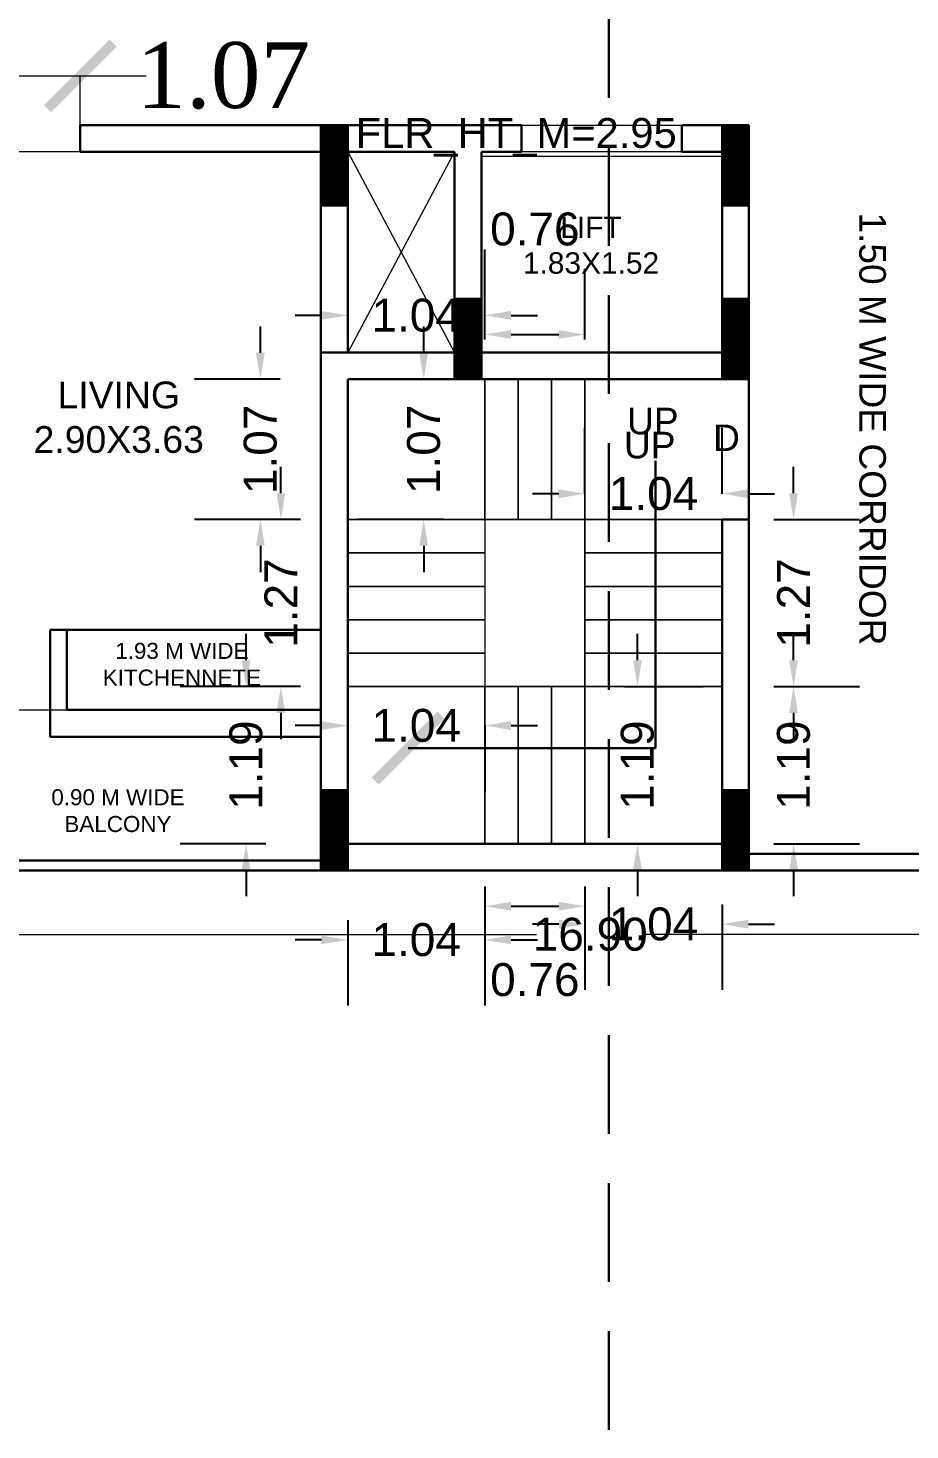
# Model space of a CAD drawing. Header units: metres. Extents: x 0 to 63445, y 32347 to 32804.
# Drawn here: x 63254.56 to 63261.26, y 32674.24 to 32684.9 of the extents above; entities that cross this region are included whole.
import ezdxf

# ---------------------------------------------------------------- set-up
doc = ezdxf.new("R2010")
doc.units = ezdxf.units.M
doc.header["$MEASUREMENT"] = 0
doc.header["$PDMODE"] = 34
doc.header["$PDSIZE"] = -10
for name, pattern in [('CONTINULUS', [0]), ('DASHED', [0.75, 0.5, -0.25]), ('DASHED2', [0.375, 0.25, -0.125])]:
    doc.linetypes.add(name, pattern=pattern)
doc.layers.get('0').update_dxf_attribs({"lineweight": 25})
doc.layers.add('BLK_2_FLR_3_BLT_UP_AREA', color=14, linetype='Continuous', plot=False)
for name, color, linetype, lineweight in [('BLK_2_FLR_3_BLT_UP_AREA_DEDUCT', 41, 'Continuous', 9), ('BLK_2_FLR_3_EXIT_WIDTH_DOOR', 7, 'Continuous', 0), ('BLK_2_FLR_3_LIFT_1', 1, 'DASHED', 9), ('BLK_2_FLR_3_STAIR_1', 7, 'Continuous', 0), ('BLK_2_FLR_3_STAIR_1_FLIGHT_1', 7, 'Continuous', 0), ('BLK_2_FLR_3_STAIR_1_FLIGHT_2', 7, 'Continuous', 0), ('BLK_2_FLR_3_STAIR_1_FLIGHT_3', 7, 'Continuous', 0), ('BLK_2_FLR_3_STAIR_1_FLIGHT_4', 7, 'Continuous', 0), ('BLK_2_FLR_3_STAIR_1_LANDING_1', 7, 'Continuous', 0), ('BLK_2_FLR_3_STAIR_1_LANDING_2', 7, 'Continuous', 0), ('BLK_2_FLR_3_STAIR_1_LANDING_3', 7, 'Continuous', 0), ('BLK_2_FLR_3_UNITFA', 7, 'Continuous', 0), ('colum', 1, 'Continuous', 30), ('COLUMN', 1, 'Continuous', 30), ('DIM', 56, 'Continuous', 20), ('STEPS', 114, 'Continuous', 20), ('wall', 7, 'Continuous', 30)]:
    doc.layers.add(name, color=color, linetype=linetype, lineweight=lineweight)
doc.layers.add('text', color=65, linetype='Continuous')
doc.styles.add('PreDCRFont', font='arial.ttf', dxfattribs={"height": 0.25})
doc.styles.get("Standard").update_dxf_attribs({"font": 'arial.ttf', "height": 0.4})
doc.styles.add('TNR', font='times.ttf', dxfattribs={"height": 0.5})
doc.dimstyles.new('ARCHANA', dxfattribs={"dimscale": 0, "dimtxt": 0.5, "dimasz": 0.5, "dimexe": 0, "dimexo": 0, "dimgap": 0, "dimtad": 0, "dimzin": 0, "dimdsep": 46, "dimtxsty": 'TNR', "dimblk": 'ARCHTICK', "dimcen": 0.09, "dimclrd": 36, "dimclre": 36, "dimclrt": 7, "dimadec": 0, "dimazin": 0, "dimtfac": 1, "dimtofl": 0, "dimtmove": 0, "dimatfit": 3, "dimldrblk": 'ARCHTICK', "dimfxl": 1, "dimfrac": 2, "dimtolj": 1, "dimtzin": 0, "dimlwd": -1, "dimlwe": -1, "dimarcsym": 0})
doc.dimstyles.new('Copy of Standard2', dxfattribs={"dimtxt": 0.25, "dimasz": 0.2, "dimexe": 0.5, "dimexo": 0.3, "dimgap": 0.09, "dimtad": 0, "dimtoh": 1, "dimzin": 0, "dimdsep": 46, "dimtxsty": 'PreDCRFont', "dimcen": 0.025, "dimdle": 0.1, "dimadec": 0, "dimazin": 0, "dimtfac": 1, "dimtofl": 0, "dimtmove": 2, "dimatfit": 3, "dimfxl": 0.18, "dimtolj": 1, "dimtzin": 0, "dimarcsym": 0})

# ---------------------------------------------------------------- blocks, each defined once
blk = doc.blocks.new('A$C7D115503')
at = {"layer": 'COLUMN', "ltscale": 3}
h = blk.add_hatch(dxfattribs=at)
h.set_pattern_fill('ANSI31', color=256, style=0)
h.set_pattern_definition([(45, (0, 0), (-0.0883883476483184, 0.0883883476483185), [])])
h.paths.add_polyline_path([(-14.36278656264767, -11.58546646369723), (-6.36278656264767, -11.58546646370087), (-6.36278656264767, 12.41453353629913), (-14.36278656264767, 12.41453353629913)])
at = {"layer": 'COLUMN', "ltscale": 0.05}
for p, q in [((-14.36278656264767, 12.41453353629913), (-6.36278656264767, 12.41453353629913)), ((-14.36278656264767, 12.41453353629913), (-14.36278656264767, -11.58546646369723)), ((-6.36278656264767, 12.41453353629913), (-6.36278656264767, -11.58546646370087)), ((-6.36278656264767, -11.58546646370087), (-14.36278656270587, -11.58546646369723))]:
    blk.add_line(p, q, dxfattribs=at)
blk = doc.blocks.new('*D421')
at = {"layer": 'BLK_2_FLR_3_STAIR_1_FLIGHT_1', "color": 0, "lineweight": -2, "ltscale": 0.5, "transparency": 16777216}
for p, q in [((63260.37495397594, 32681.36138672657), (63260.37495397594, 32681.56138672657)), ((63260.22495397594, 32681.16138672656), (63260.87495397595, 32681.16138672656)), ((63260.22495397594, 32679.89135004202), (63260.87495397595, 32679.89135004202)), ((63260.37495397594, 32679.69135004201), (63260.37495397594, 32679.49135004201))]:
    blk.add_line(p, q, dxfattribs=at)
at = {"layer": 'BLK_2_FLR_3_STAIR_1_FLIGHT_1', "color": 0, "ltscale": 0.5, "transparency": 16777216}
for points in [[(63260.34162064263, 32681.36138672657), (63260.40828730928, 32681.36138672657), (63260.37495397594, 32681.16138672656)], [(63260.34162064263, 32679.69135004201), (63260.40828730928, 32679.69135004201), (63260.37495397594, 32679.89135004202)]]:
    blk.add_solid(points, dxfattribs=at)
at = {"layer": 'Defpoints', "color": 0, "ltscale": 0.5, "transparency": 16777216}
for p in [(63259.83109304671, 32681.16138672656), (63259.83109304671, 32679.89135004202), (63260.37495397594, 32679.89135004202)]:
    blk.add_point(p, dxfattribs=at)
at = {"layer": 'BLK_2_FLR_3_STAIR_1_FLIGHT_1', "color": 0, "ltscale": 0.5, "transparency": 16777216, "insert": (63260.37495397594, 32680.52636838426), "char_height": 0.25, "attachment_point": 5, "rotation": 90, "style": 'PreDCRFont'}
blk.add_mtext('\\A1;1.27', dxfattribs=at)
blk = doc.blocks.new('*D422')
at = {"layer": 'BLK_2_FLR_3_STAIR_1_FLIGHT_1', "color": 0, "lineweight": -2, "ltscale": 0.5, "transparency": 16777216}
for p, q in [((63258.78966296534, 32681.35719233749), (63258.78966296534, 32681.8571923375)), ((63259.83109304669, 32681.35719233749), (63259.83109304669, 32681.8571923375)), ((63258.58966296534, 32681.35719233749), (63258.38966296534, 32681.35719233749)), ((63260.03109304669, 32681.35719233749), (63260.23109304669, 32681.35719233749))]:
    blk.add_line(p, q, dxfattribs=at)
at = {"layer": 'BLK_2_FLR_3_STAIR_1_FLIGHT_1', "color": 0, "ltscale": 0.5, "transparency": 16777216}
for points in [[(63258.58966296534, 32681.39052567083), (63258.58966296534, 32681.32385900416), (63258.78966296534, 32681.35719233749)], [(63260.03109304669, 32681.39052567083), (63260.03109304669, 32681.32385900416), (63259.83109304669, 32681.35719233749)]]:
    blk.add_solid(points, dxfattribs=at)
at = {"layer": 'Defpoints', "color": 0, "ltscale": 0.5, "transparency": 16777216}
for p in [(63259.83109304669, 32681.35719233749), (63258.78966296534, 32681.16138672655), (63259.83109304669, 32681.16138672655)]:
    blk.add_point(p, dxfattribs=at)
at = {"layer": 'BLK_2_FLR_3_STAIR_1_FLIGHT_1', "color": 0, "ltscale": 0.5, "transparency": 16777216, "insert": (63259.31037800603, 32681.35719233749), "char_height": 0.25, "attachment_point": 5, "style": 'PreDCRFont'}
blk.add_mtext('\\A1;1.04', dxfattribs=at)
blk = doc.blocks.new('*D423')
at = {"layer": 'BLK_2_FLR_3_STAIR_1_FLIGHT_2', "color": 0, "lineweight": -2, "ltscale": 0.5, "transparency": 16777216}
for p, q in [((63258.02764095459, 32678.37191307013), (63258.02764095459, 32677.72191307013)), ((63258.78966296534, 32678.37191307013), (63258.78966296534, 32677.72191307013)), ((63258.22764095459, 32678.22191307013), (63258.58966296534, 32678.22191307013))]:
    blk.add_line(p, q, dxfattribs=at)
at = {"layer": 'BLK_2_FLR_3_STAIR_1_FLIGHT_2', "color": 0, "ltscale": 0.5, "transparency": 16777216}
for points in [[(63258.22764095459, 32678.25524640346), (63258.22764095459, 32678.1885797368), (63258.02764095459, 32678.22191307013)], [(63258.58966296534, 32678.25524640346), (63258.58966296534, 32678.1885797368), (63258.78966296534, 32678.22191307013)]]:
    blk.add_solid(points, dxfattribs=at)
at = {"layer": 'Defpoints', "color": 0, "ltscale": 0.5, "transparency": 16777216}
for p in [(63258.02764095459, 32678.69751555851), (63258.78966296534, 32678.69751555851), (63258.78966296534, 32678.22191307013)]:
    blk.add_point(p, dxfattribs=at)
at = {"layer": 'BLK_2_FLR_3_STAIR_1_FLIGHT_2', "color": 0, "ltscale": 0.5, "transparency": 16777216, "insert": (63258.40865196, 32677.66277189501), "char_height": 0.25, "attachment_point": 5, "style": 'PreDCRFont'}
blk.add_mtext('\\A1;0.76', dxfattribs=at)
blk = doc.blocks.new('*D424')
at = {"layer": 'BLK_2_FLR_3_STAIR_1_FLIGHT_2', "color": 0, "lineweight": -2, "ltscale": 0.5, "transparency": 16777216}
for p, q in [((63259.18844719838, 32680.09135004198), (63259.18844719838, 32680.29135004198)), ((63259.08966296537, 32679.89135004198), (63259.68844719838, 32679.89135004198)), ((63259.08966296537, 32678.69751555851), (63259.68844719838, 32678.69751555851)), ((63259.18844719838, 32678.49751555851), (63259.18844719838, 32678.29751555851))]:
    blk.add_line(p, q, dxfattribs=at)
at = {"layer": 'BLK_2_FLR_3_STAIR_1_FLIGHT_2', "color": 0, "ltscale": 0.5, "transparency": 16777216}
for points in [[(63259.15511386503, 32680.09135004198), (63259.22178053173, 32680.09135004198), (63259.18844719838, 32679.89135004198)], [(63259.15511386503, 32678.49751555851), (63259.22178053173, 32678.49751555851), (63259.18844719838, 32678.69751555851)]]:
    blk.add_solid(points, dxfattribs=at)
at = {"layer": 'Defpoints', "color": 0, "ltscale": 0.5, "transparency": 16777216}
for p in [(63258.78966296537, 32679.89135004198), (63259.18844719838, 32679.89135004198), (63258.78966296537, 32678.69751555851)]:
    blk.add_point(p, dxfattribs=at)
at = {"layer": 'BLK_2_FLR_3_STAIR_1_FLIGHT_2', "color": 0, "ltscale": 0.5, "transparency": 16777216, "insert": (63259.18844719838, 32679.29443280022), "char_height": 0.25, "attachment_point": 5, "rotation": 90, "style": 'PreDCRFont'}
blk.add_mtext('\\A1;1.19', dxfattribs=at)
blk = doc.blocks.new('*D425')
at = {"layer": 'BLK_2_FLR_3_STAIR_1_FLIGHT_3', "color": 0, "lineweight": -2, "ltscale": 0.5, "transparency": 16777216}
for p, q in [((63256.47868339213, 32681.36138672653), (63256.47868339213, 32681.56138672654)), ((63256.62868339214, 32681.16138672653), (63255.97868339214, 32681.16138672653)), ((63256.62868339214, 32679.89135004198), (63255.97868339214, 32679.89135004198)), ((63256.47868339213, 32679.69135004198), (63256.47868339213, 32679.49135004198))]:
    blk.add_line(p, q, dxfattribs=at)
at = {"layer": 'BLK_2_FLR_3_STAIR_1_FLIGHT_3', "color": 0, "ltscale": 0.5, "transparency": 16777216}
for points in [[(63256.4453500588, 32681.36138672653), (63256.51201672548, 32681.36138672653), (63256.47868339213, 32681.16138672653)], [(63256.4453500588, 32679.69135004198), (63256.51201672548, 32679.69135004198), (63256.47868339213, 32679.89135004198)]]:
    blk.add_solid(points, dxfattribs=at)
at = {"layer": 'Defpoints', "color": 0, "ltscale": 0.5, "transparency": 16777216}
for p in [(63256.98621087329, 32681.16138672653), (63256.47868339213, 32679.89135004198), (63256.98621087329, 32679.89135004198)]:
    blk.add_point(p, dxfattribs=at)
at = {"layer": 'BLK_2_FLR_3_STAIR_1_FLIGHT_3', "color": 0, "ltscale": 0.5, "transparency": 16777216, "insert": (63256.47868339213, 32680.52636838424), "char_height": 0.25, "attachment_point": 5, "rotation": 90, "style": 'PreDCRFont'}
blk.add_mtext('\\A1;1.27', dxfattribs=at)
blk = doc.blocks.new('*D426')
at = {"layer": 'BLK_2_FLR_3_STAIR_1_FLIGHT_3', "color": 0, "lineweight": -2, "ltscale": 0.5, "transparency": 16777216}
for p, q in [((63256.78621087327, 32679.59498608882), (63256.58621087326, 32679.59498608882)), ((63256.98621087326, 32679.59498608882), (63256.98621087326, 32679.09498608882)), ((63258.02764095459, 32679.59498608882), (63258.02764095459, 32679.09498608882)), ((63258.22764095459, 32679.59498608882), (63258.42764095459, 32679.59498608882))]:
    blk.add_line(p, q, dxfattribs=at)
at = {"layer": 'BLK_2_FLR_3_STAIR_1_FLIGHT_3', "color": 0, "ltscale": 0.5, "transparency": 16777216}
for points in [[(63256.78621087327, 32679.62831942215), (63256.78621087327, 32679.56165275549), (63256.98621087326, 32679.59498608882)], [(63258.22764095459, 32679.62831942215), (63258.22764095459, 32679.56165275549), (63258.02764095459, 32679.59498608882)]]:
    blk.add_solid(points, dxfattribs=at)
at = {"layer": 'Defpoints', "color": 0, "ltscale": 0.5, "transparency": 16777216}
for p in [(63256.98621087326, 32679.89135004196), (63258.02764095459, 32679.89135004196), (63258.02764095459, 32679.59498608882)]:
    blk.add_point(p, dxfattribs=at)
at = {"layer": 'BLK_2_FLR_3_STAIR_1_FLIGHT_3', "color": 0, "ltscale": 0.5, "transparency": 16777216, "insert": (63257.50692591393, 32679.59498608882), "char_height": 0.25, "attachment_point": 5, "style": 'PreDCRFont'}
blk.add_mtext('\\A1;1.04', dxfattribs=at)
blk = doc.blocks.new('*D427')
at = {"layer": 'BLK_2_FLR_3_STAIR_1_FLIGHT_4', "color": 0, "lineweight": -2, "ltscale": 0.5, "transparency": 16777216}
for p, q in [((63258.02764095459, 32682.52821754158), (63258.02764095459, 32683.06764713692)), ((63258.78966296534, 32682.52821754157), (63258.78966296534, 32683.06764713692)), ((63258.22764095459, 32682.56764713691), (63258.58966296534, 32682.56764713691))]:
    blk.add_line(p, q, dxfattribs=at)
at = {"layer": 'BLK_2_FLR_3_STAIR_1_FLIGHT_4', "color": 0, "ltscale": 0.5, "transparency": 16777216}
for points in [[(63258.22764095459, 32682.60098047024), (63258.22764095459, 32682.53431380358), (63258.02764095459, 32682.56764713691)], [(63258.58966296534, 32682.60098047024), (63258.58966296534, 32682.53431380358), (63258.78966296534, 32682.56764713691)]]:
    blk.add_solid(points, dxfattribs=at)
at = {"layer": 'Defpoints', "color": 0, "ltscale": 0.5, "transparency": 16777216}
for p in [(63258.78966296534, 32682.56764713691), (63258.02764095459, 32682.22821754158), (63258.78966296534, 32682.22821754156)]:
    blk.add_point(p, dxfattribs=at)
at = {"layer": 'BLK_2_FLR_3_STAIR_1_FLIGHT_4', "color": 0, "ltscale": 0.5, "transparency": 16777216, "insert": (63258.40865195996, 32683.36793363078), "char_height": 0.25, "attachment_point": 5, "style": 'PreDCRFont'}
blk.add_mtext('\\A1;0.76', dxfattribs=at)
blk = doc.blocks.new('*D428')
at = {"layer": 'BLK_2_FLR_3_STAIR_1_FLIGHT_4', "color": 0, "lineweight": -2, "ltscale": 0.5, "transparency": 16777216}
for p, q in [((63257.56406154987, 32682.42821754158), (63257.56406154987, 32682.62821754158)), ((63257.7140615499, 32682.22821754158), (63257.06406154989, 32682.22821754158)), ((63257.7140615499, 32681.16138672656), (63257.06406154989, 32681.16138672656)), ((63257.56406154987, 32680.96138672656), (63257.56406154987, 32680.76138672656))]:
    blk.add_line(p, q, dxfattribs=at)
at = {"layer": 'BLK_2_FLR_3_STAIR_1_FLIGHT_4', "color": 0, "ltscale": 0.5, "transparency": 16777216}
for points in [[(63257.53072821655, 32682.42821754158), (63257.59739488322, 32682.42821754158), (63257.56406154987, 32682.22821754158)], [(63257.53072821655, 32680.96138672656), (63257.59739488322, 32680.96138672656), (63257.56406154987, 32681.16138672656)]]:
    blk.add_solid(points, dxfattribs=at)
at = {"layer": 'Defpoints', "color": 0, "ltscale": 0.5, "transparency": 16777216}
for p in [(63257.56406154987, 32682.22821754158), (63258.02764095461, 32682.22821754158), (63258.02764095461, 32681.16138672656)]:
    blk.add_point(p, dxfattribs=at)
at = {"layer": 'BLK_2_FLR_3_STAIR_1_FLIGHT_4', "color": 0, "ltscale": 0.5, "transparency": 16777216, "insert": (63257.56406154987, 32681.69480213404), "char_height": 0.25, "attachment_point": 5, "rotation": 90, "style": 'PreDCRFont'}
blk.add_mtext('\\A1;1.07', dxfattribs=at)
blk = doc.blocks.new('*D429')
at = {"layer": 'BLK_2_FLR_3_STAIR_1_LANDING_1', "color": 0, "lineweight": -2, "transparency": 16777216}
for p, q in [((63260.37495397602, 32680.09135004198), (63260.37495397602, 32680.29135004198)), ((63260.22495397602, 32679.89135004198), (63260.87495397603, 32679.89135004198)), ((63260.22495397602, 32678.69751555851), (63260.87495397603, 32678.69751555851)), ((63260.37495397602, 32678.49751555851), (63260.37495397602, 32678.29751555851))]:
    blk.add_line(p, q, dxfattribs=at)
at = {"layer": 'BLK_2_FLR_3_STAIR_1_LANDING_1', "color": 0, "transparency": 16777216}
for points in [[(63260.34162064267, 32680.09135004198), (63260.40828730937, 32680.09135004198), (63260.37495397602, 32679.89135004198)], [(63260.34162064267, 32678.49751555851), (63260.40828730937, 32678.49751555851), (63260.37495397602, 32678.69751555851)]]:
    blk.add_solid(points, dxfattribs=at)
at = {"layer": 'Defpoints', "color": 0, "transparency": 16777216}
for p in [(63259.83109304671, 32679.89135004198), (63259.83109304671, 32678.69751555851), (63260.37495397602, 32678.69751555851)]:
    blk.add_point(p, dxfattribs=at)
at = {"layer": 'BLK_2_FLR_3_STAIR_1_LANDING_1', "color": 0, "transparency": 16777216, "insert": (63260.37495397602, 32679.29443280022), "char_height": 0.25, "attachment_point": 5, "rotation": 90, "style": 'PreDCRFont'}
blk.add_mtext('\\A1;1.19', dxfattribs=at)
blk = doc.blocks.new('*D430')
at = {"layer": 'BLK_2_FLR_3_STAIR_1_LANDING_1', "color": 0, "lineweight": -2, "transparency": 16777216}
for p, q in [((63258.78966296534, 32678.23571201466), (63258.78966296534, 32677.58571201467)), ((63259.83109304669, 32678.23571201466), (63259.83109304669, 32677.58571201467)), ((63258.58966296534, 32678.08571201467), (63258.38966296534, 32678.08571201467)), ((63260.03109304669, 32678.08571201467), (63260.23109304669, 32678.08571201467))]:
    blk.add_line(p, q, dxfattribs=at)
at = {"layer": 'BLK_2_FLR_3_STAIR_1_LANDING_1', "color": 0, "transparency": 16777216}
for points in [[(63258.58966296534, 32678.11904534799), (63258.58966296534, 32678.05237868133), (63258.78966296534, 32678.08571201467)], [(63260.03109304669, 32678.11904534799), (63260.03109304669, 32678.05237868133), (63259.83109304669, 32678.08571201467)]]:
    blk.add_solid(points, dxfattribs=at)
at = {"layer": 'Defpoints', "color": 0, "transparency": 16777216}
for p in [(63258.78966296534, 32678.69751555851), (63259.83109304669, 32678.69751555851), (63259.83109304669, 32678.08571201467)]:
    blk.add_point(p, dxfattribs=at)
at = {"layer": 'BLK_2_FLR_3_STAIR_1_LANDING_1', "color": 0, "transparency": 16777216, "insert": (63259.31037800603, 32678.08571201467), "char_height": 0.25, "attachment_point": 5, "style": 'PreDCRFont'}
blk.add_mtext('\\A1;1.04', dxfattribs=at)
blk = doc.blocks.new('*D431')
at = {"layer": 'BLK_2_FLR_3_STAIR_1_LANDING_2', "color": 0, "lineweight": -2, "transparency": 16777216}
for p, q in [((63256.98621087326, 32678.11654715359), (63256.98621087326, 32677.46654715359)), ((63258.02764095459, 32678.11654715359), (63258.02764095459, 32677.46654715359)), ((63256.78621087327, 32677.96654715358), (63256.58621087326, 32677.96654715358)), ((63258.22764095459, 32677.96654715358), (63258.42764095459, 32677.96654715358))]:
    blk.add_line(p, q, dxfattribs=at)
at = {"layer": 'BLK_2_FLR_3_STAIR_1_LANDING_2', "color": 0, "transparency": 16777216}
for points in [[(63256.78621087327, 32677.99988048692), (63256.78621087327, 32677.93321382025), (63256.98621087326, 32677.96654715358)], [(63258.22764095459, 32677.99988048692), (63258.22764095459, 32677.93321382025), (63258.02764095459, 32677.96654715358)]]:
    blk.add_solid(points, dxfattribs=at)
at = {"layer": 'Defpoints', "color": 0, "transparency": 16777216}
for p in [(63256.98621087326, 32678.69751555851), (63258.02764095459, 32678.69751555851), (63256.98621087326, 32677.96654715358)]:
    blk.add_point(p, dxfattribs=at)
at = {"layer": 'BLK_2_FLR_3_STAIR_1_LANDING_2', "color": 0, "transparency": 16777216, "insert": (63257.50692591393, 32677.96654715358), "char_height": 0.25, "attachment_point": 5, "style": 'PreDCRFont'}
blk.add_mtext('\\A1;1.04', dxfattribs=at)
blk = doc.blocks.new('*D432')
at = {"layer": 'BLK_2_FLR_3_STAIR_1_LANDING_2', "color": 0, "lineweight": -2, "transparency": 16777216}
for p, q in [((63256.21395420628, 32680.09135004198), (63256.21395420628, 32680.29135004198)), ((63256.36395420628, 32679.89135004198), (63255.71395420627, 32679.89135004198)), ((63256.36395420628, 32678.69751555851), (63255.71395420627, 32678.69751555851)), ((63256.21395420628, 32678.49751555851), (63256.21395420628, 32678.29751555851))]:
    blk.add_line(p, q, dxfattribs=at)
at = {"layer": 'BLK_2_FLR_3_STAIR_1_LANDING_2', "color": 0, "transparency": 16777216}
for points in [[(63256.18062087293, 32680.09135004198), (63256.24728753963, 32680.09135004198), (63256.21395420628, 32679.89135004198)], [(63256.18062087293, 32678.49751555851), (63256.24728753963, 32678.49751555851), (63256.21395420628, 32678.69751555851)]]:
    blk.add_solid(points, dxfattribs=at)
at = {"layer": 'Defpoints', "color": 0, "transparency": 16777216}
for p in [(63256.21395420628, 32679.89135004198), (63256.98621087329, 32679.89135004198), (63256.98621087329, 32678.69751555851)]:
    blk.add_point(p, dxfattribs=at)
at = {"layer": 'BLK_2_FLR_3_STAIR_1_LANDING_2', "color": 0, "transparency": 16777216, "insert": (63256.21395420628, 32679.29443280022), "char_height": 0.25, "attachment_point": 5, "rotation": 90, "style": 'PreDCRFont'}
blk.add_mtext('\\A1;1.19', dxfattribs=at)
blk = doc.blocks.new('*D433')
at = {"layer": 'BLK_2_FLR_3_STAIR_1_LANDING_3', "color": 0, "lineweight": -2, "transparency": 16777216}
for p, q in [((63256.32279115105, 32682.42821754158), (63256.32279115105, 32682.62821754158)), ((63256.47279115107, 32682.22821754158), (63255.82279115105, 32682.22821754158)), ((63256.47279115107, 32681.16138672653), (63255.82279115105, 32681.16138672653)), ((63256.32279115105, 32680.96138672653), (63256.32279115105, 32680.76138672653))]:
    blk.add_line(p, q, dxfattribs=at)
at = {"layer": 'BLK_2_FLR_3_STAIR_1_LANDING_3', "color": 0, "transparency": 16777216}
for points in [[(63256.28945781772, 32682.42821754158), (63256.35612448437, 32682.42821754158), (63256.32279115105, 32682.22821754158)], [(63256.28945781772, 32680.96138672653), (63256.35612448437, 32680.96138672653), (63256.32279115105, 32681.16138672653)]]:
    blk.add_solid(points, dxfattribs=at)
at = {"layer": 'Defpoints', "color": 0, "transparency": 16777216}
for p in [(63256.32279115105, 32682.22821754158), (63256.98621087329, 32682.22821754158), (63256.98621087329, 32681.16138672653)]:
    blk.add_point(p, dxfattribs=at)
at = {"layer": 'BLK_2_FLR_3_STAIR_1_LANDING_3', "color": 0, "transparency": 16777216, "insert": (63256.32279115103, 32681.69480213404), "char_height": 0.25, "attachment_point": 5, "rotation": 90, "style": 'PreDCRFont'}
blk.add_mtext('\\A1;1.07', dxfattribs=at)
blk = doc.blocks.new('*D434')
at = {"layer": 'BLK_2_FLR_3_STAIR_1_LANDING_3', "color": 0, "lineweight": -2, "transparency": 16777216}
for p, q in [((63256.98621087326, 32682.56305216233), (63256.98621087326, 32683.21305216233)), ((63258.02764095459, 32682.56305216233), (63258.02764095459, 32683.21305216233)), ((63256.78621087327, 32682.71305216233), (63256.58621087326, 32682.71305216233)), ((63258.22764095459, 32682.71305216233), (63258.42764095459, 32682.71305216233))]:
    blk.add_line(p, q, dxfattribs=at)
at = {"layer": 'BLK_2_FLR_3_STAIR_1_LANDING_3', "color": 0, "transparency": 16777216}
for points in [[(63256.78621087327, 32682.74638549567), (63256.78621087327, 32682.679718829), (63256.98621087326, 32682.71305216233)], [(63258.22764095459, 32682.74638549567), (63258.22764095459, 32682.679718829), (63258.02764095459, 32682.71305216233)]]:
    blk.add_solid(points, dxfattribs=at)
at = {"layer": 'Defpoints', "color": 0, "transparency": 16777216}
for p in [(63256.98621087326, 32682.71305216233), (63256.98621087326, 32682.22821754156), (63258.02764095459, 32682.22821754156)]:
    blk.add_point(p, dxfattribs=at)
at = {"layer": 'BLK_2_FLR_3_STAIR_1_LANDING_3', "color": 0, "transparency": 16777216, "insert": (63257.50692591393, 32682.71305216233), "char_height": 0.25, "attachment_point": 5, "style": 'PreDCRFont'}
blk.add_mtext('\\A1;1.04', dxfattribs=at)
blk = doc.blocks.new('_ArchTick')
at = {"color": 0, "linetype": 'ByBlock', "const_width": 0.15}
blk.add_lwpolyline([(-0.5, -0.5), (0.5, 0.5)], dxfattribs=at)
blk = doc.blocks.new('*D463')
at = {"layer": 'Defpoints', "color": 0, "ltscale": 3, "transparency": 16777216}
for p in [(0.8317581175285514, 32691.24547800199), (63267.27718251015, 32691.24547800199), (-7.276e-12, 32678.49430968898)]:
    blk.add_point(p, dxfattribs=at)
at = {"layer": 'DIM', "ltscale": 3, "transparency": 16777216}
for p, q in [((5.831758117528822, 32691.24547800199), (0.8317581175288243, 32691.24547800199)), ((0.8317581175285514, 32691.24547800199), (0.8317581175285527, 32685.26443681956)), ((0.8317581175285543, 32678.49430968898), (0.831758117528553, 32684.4753508714)), ((-7.2758e-12, 32678.49430968898), (0.8317581175285543, 32678.49430968898))]:
    blk.add_line(p, q, dxfattribs=at)
at = {"layer": 'DIM', "ltscale": 3, "transparency": 16777216, "xscale": 0.05, "yscale": 0.05, "zscale": 0.05}
for p, rotation in [((0.8317581175285514, 32691.24547800199), 90), ((0.8317581175285543, 32678.49430968898), 270)]:
    blk.add_blockref('_ArchTick', p, dxfattribs=dict(at, rotation=rotation))
at = {"layer": 'DIM', "color": 7, "ltscale": 3, "transparency": 16777216, "insert": (0.8317581175378116, 32684.86989384547), "char_height": 0.4, "attachment_point": 5, "rotation": 90}
blk.add_mtext('\\A1;{\\H0.6x;12.75}', dxfattribs=at)
blk = doc.blocks.new('*D404')
at = {"layer": 'Defpoints', "color": 0, "ltscale": 3, "transparency": 16777216}
for p in [(63250.38202011355, 32678.49430968897), (63267.27718251013, 32678.49430968897), (63267.27718251013, 32678.00776261457)]:
    blk.add_point(p, dxfattribs=at)
at = {"layer": 'DIM', "ltscale": 3, "transparency": 16777216}
for p, q in [((63250.38202011355, 32678.49430968897), (63250.38202011355, 32678.00776261457)), ((63267.27718251013, 32678.49430968897), (63267.27718251013, 32678.00776261457)), ((63250.38202011355, 32678.00776261457), (63258.41998330365, 32678.00776261457)), ((63267.27718251013, 32678.00776261457), (63259.23921932003, 32678.00776261457))]:
    blk.add_line(p, q, dxfattribs=at)
at = {"layer": 'DIM', "ltscale": 3, "transparency": 16777216, "xscale": 0.05, "yscale": 0.05, "zscale": 0.05, "rotation": 180}
blk.add_blockref('_ArchTick', (63250.38202011355, 32678.00776261457), dxfattribs=at)
at = {"layer": 'DIM', "ltscale": 3, "transparency": 16777216, "xscale": 0.05, "yscale": 0.05, "zscale": 0.05}
blk.add_blockref('_ArchTick', (63267.27718251013, 32678.00776261457), dxfattribs=at)
at = {"layer": 'DIM', "color": 7, "ltscale": 3, "transparency": 16777216, "insert": (63258.82960131184, 32678.00776261457), "char_height": 0.4, "attachment_point": 5}
blk.add_mtext('\\A1;{\\H0.625x;16.90}', dxfattribs=at)
blk = doc.blocks.new('*D530')
at = {"layer": 'BLK_2_FLR_3_EXIT_WIDTH_DOOR', "color": 36, "ltscale": 0.5, "transparency": 16777216}
for p, q in [((63253.88732136293, 32684.15867330213), (63253.88732136293, 32684.53383621737)), ((63253.88732136293, 32684.53383621737), (63254.95415217796, 32684.53383621737)), ((63254.95415217796, 32684.15867330213), (63254.95415217796, 32684.53383621737)), ((63254.95415217796, 32684.53383621737), (63255.45415217796, 32684.53383621737))]:
    blk.add_line(p, q, dxfattribs=at)
at = {"layer": 'Defpoints', "color": 0, "ltscale": 0.5, "transparency": 16777216}
for p in [(63254.95415217796, 32684.53383621737), (63253.88732136293, 32684.15867330213), (63254.95415217796, 32684.15867330213)]:
    blk.add_point(p, dxfattribs=at)
at = {"layer": 'BLK_2_FLR_3_EXIT_WIDTH_DOOR', "color": 36, "ltscale": 0.5, "transparency": 16777216, "xscale": 0.5, "yscale": 0.5, "zscale": 0.5, "rotation": 180}
blk.add_blockref('_ArchTick', (63253.88732136293, 32684.53383621737), dxfattribs=at)
at = {"layer": 'BLK_2_FLR_3_EXIT_WIDTH_DOOR', "color": 36, "ltscale": 0.5, "transparency": 16777216, "xscale": 0.5, "yscale": 0.5, "zscale": 0.5}
blk.add_blockref('_ArchTick', (63254.95415217796, 32684.53383621737), dxfattribs=at)
at = {"layer": 'BLK_2_FLR_3_EXIT_WIDTH_DOOR', "color": 7, "ltscale": 0.5, "transparency": 16777216, "insert": (63256.04048959684, 32684.53383621737), "char_height": 0.5, "attachment_point": 5, "style": 'TNR'}
blk.add_mtext('\\A1;1.07', dxfattribs=at)

msp = doc.modelspace()

# ---------------------------------------------------------------- linework, layer by layer
at = {"layer": 'BLK_2_FLR_3_BLT_UP_AREA', "color": 20}
msp.add_lwpolyline([(63247.28313060321, 32691.24547800202), (63267.27718251016, 32691.24547800202), (63267.27718251016, 32678.49430968898), (63250.38202011358, 32678.49430968906), (63250.38202011355, 32683.95546743262), (63248.87186890311, 32683.95546743262), (63248.87186890311, 32685.68271732362), (63247.28313060321, 32685.68271732361), (63247.28313060321, 32691.24547800202)], close=True, dxfattribs=at)
at = {"layer": 'BLK_2_FLR_3_BLT_UP_AREA_DEDUCT', "color": 20}
for points in [[(63256.98621087326, 32682.43142341114), (63257.79903435138, 32682.43142341114), (63257.79903435138, 32683.95546743262), (63256.98621087326, 32683.95546743262)], [(63258.00224022096, 32682.43142341114), (63259.83109304671, 32682.43142341114), (63259.83109304671, 32683.95546743262), (63258.00224022096, 32683.95546743262)]]:
    msp.add_lwpolyline(points, close=True, dxfattribs=at)
at = {"layer": 'BLK_2_FLR_3_LIFT_1', "color": 1, "linetype": 'CONTINULUS', "ltscale": 0.05}
msp.add_lwpolyline([(63259.83109304669, 32682.43142341127), (63258.00224022093, 32682.43142341127), (63258.00224022093, 32683.92173783692), (63259.83109304669, 32683.92173783692)], close=True, dxfattribs=at)
at = {"layer": 'BLK_2_FLR_3_STAIR_1', "ltscale": 0.5}
msp.add_lwpolyline([(63256.78300500375, 32682.4314234111), (63260.03429891621, 32682.4314234111), (63260.03429891621, 32678.49430968897), (63256.78300500375, 32678.49430968897)], close=True, dxfattribs=at)
at = {"layer": 'BLK_2_FLR_3_STAIR_1_FLIGHT_1', "color": 3, "ltscale": 0.5}
for p, q in [((63258.78966296534, 32681.16138672655), (63259.83109304669, 32681.16138672655)), ((63258.78966296534, 32680.90737938961), (63259.83109304669, 32680.90737938962)), ((63258.78966296534, 32680.65337205272), (63259.83109304669, 32680.65337205272)), ((63258.78966296534, 32680.3993647158), (63259.83109304669, 32680.39936471581)), ((63258.78966296534, 32680.1453573789), (63259.8310930467, 32680.1453573789)), ((63258.78966296534, 32679.89135004196), (63259.83109304669, 32679.891350042))]:
    msp.add_line(p, q, dxfattribs=at)
at = {"layer": 'BLK_2_FLR_3_STAIR_1_FLIGHT_1', "ltscale": 0.5}
msp.add_lwpolyline([(63258.78966296534, 32681.16138672655), (63259.83109304669, 32681.16138672655), (63259.83109304669, 32679.89135004196), (63258.78966296534, 32679.89135004196)], close=True, dxfattribs=at)
at = {"layer": 'BLK_2_FLR_3_STAIR_1_FLIGHT_2', "color": 3, "ltscale": 0.5}
for p, q in [((63258.02764095459, 32678.69751555851), (63258.02764095459, 32679.89135004196)), ((63258.28164829152, 32678.69751555851), (63258.28164829152, 32679.89135004196)), ((63258.53565562842, 32678.69751555851), (63258.53565562842, 32679.89135004196)), ((63258.78966296534, 32678.69751555851), (63258.78966296534, 32679.89135004196))]:
    msp.add_line(p, q, dxfattribs=at)
at = {"layer": 'BLK_2_FLR_3_STAIR_1_FLIGHT_2', "ltscale": 0.5}
msp.add_lwpolyline([(63258.02764095459, 32679.89135004196), (63258.78966296534, 32679.89135004196), (63258.78966296534, 32678.69751555851), (63258.02764095459, 32678.69751555851)], close=True, dxfattribs=at)
at = {"layer": 'BLK_2_FLR_3_STAIR_1_FLIGHT_3', "color": 3, "ltscale": 0.5}
for p, q in [((63256.98621087326, 32681.16138672652), (63258.02764095459, 32681.16138672652)), ((63256.98621087326, 32680.90737938962), (63258.02764095459, 32680.90737938962)), ((63256.98621087326, 32680.65337205272), (63258.02764095459, 32680.65337205272)), ((63256.98621087326, 32680.39936471581), (63258.02764095459, 32680.39936471581)), ((63256.98621087327, 32680.1453573789), (63258.0276409546, 32680.1453573789)), ((63256.98621087326, 32679.89135004196), (63258.02764095459, 32679.89135004196))]:
    msp.add_line(p, q, dxfattribs=at)
at = {"layer": 'BLK_2_FLR_3_STAIR_1_FLIGHT_3', "ltscale": 0.5}
msp.add_lwpolyline([(63258.02764095459, 32679.89135004196), (63256.98621087326, 32679.89135004196), (63256.98621087326, 32681.16138672652), (63258.02764095459, 32681.16138672652)], close=True, dxfattribs=at)
at = {"layer": 'BLK_2_FLR_3_STAIR_1_FLIGHT_4', "color": 3, "ltscale": 0.5}
for p, q in [((63258.02764095459, 32681.16138672652), (63258.02764095459, 32682.22821754156)), ((63258.28164829152, 32681.16138672655), (63258.28164829152, 32682.22821754158)), ((63258.53565562842, 32681.16138672655), (63258.53565562842, 32682.22821754158)), ((63258.78966296534, 32681.16138672652), (63258.78966296534, 32682.22821754156))]:
    msp.add_line(p, q, dxfattribs=at)
at = {"layer": 'BLK_2_FLR_3_STAIR_1_FLIGHT_4', "ltscale": 0.5}
msp.add_lwpolyline([(63258.02764095459, 32681.16138672655), (63258.78966296534, 32681.16138672655), (63258.78966296534, 32682.22821754158), (63258.02764095459, 32682.22821754158)], close=True, dxfattribs=at)
at = {"layer": 'BLK_2_FLR_3_STAIR_1_LANDING_1'}
msp.add_lwpolyline([(63259.83109304669, 32679.891350042), (63258.78966296534, 32679.891350042), (63258.78966296534, 32678.69751555851), (63259.83109304669, 32678.69751555851)], close=True, dxfattribs=at)
at = {"layer": 'BLK_2_FLR_3_STAIR_1_LANDING_2'}
msp.add_lwpolyline([(63258.02764095459, 32678.69751555851), (63256.98621087326, 32678.69751555851), (63256.98621087326, 32679.89135004196), (63258.02764095459, 32679.89135004196)], close=True, dxfattribs=at)
at = {"layer": 'BLK_2_FLR_3_STAIR_1_LANDING_3'}
msp.add_lwpolyline([(63256.98621087326, 32681.16138672652), (63258.02764095459, 32681.16138672652), (63258.02764095459, 32682.22821754156), (63256.98621087326, 32682.22821754156)], close=True, dxfattribs=at)
at = {"layer": 'BLK_2_FLR_3_UNITFA', "color": 1, "ltscale": 0.5}
msp.add_lwpolyline([(63256.78300500375, 32683.95546743262), (63251.65276848031, 32683.95546743239), (63251.65276848031, 32682.4568241448), (63250.58522598308, 32682.4568241448), (63250.58522598316, 32678.69751555854), (63253.68411549343, 32678.69751555854), (63253.68411549343, 32679.71354490617), (63256.78300500375, 32679.71354490617), (63256.78300500356, 32683.95546743262)], close=True, dxfattribs=at)
at = {"layer": 'colum', "linetype": 'DASHED2', "ltscale": 3}
msp.add_lwpolyline([(63258.97171228254, 32674.24136866817), (63258.97171228254, 32693.13670967412)], dxfattribs=at)
at = {"layer": 'STEPS'}
for p, q in [((63258.30704902518, 32684.15867330212), (63259.52628424238, 32684.15867330212)), ((63257.79903435138, 32683.95546743259), (63256.98621087327, 32682.43142341111)), ((63256.98621087327, 32683.95546743259), (63257.79903435138, 32682.43142341111)), ((63259.52628424238, 32683.95546743259), (63258.30704902518, 32683.95546743259)), ((63258.0276409546, 32682.22821754157), (63258.0276409546, 32678.69751555851)), ((63258.28164829151, 32682.22821754157), (63258.28164829151, 32681.16138672655)), ((63258.53565562842, 32682.22821754157), (63258.53565562842, 32681.16138672655)), ((63258.78966296532, 32682.22821754157), (63258.78966296532, 32678.69751555851)), ((63259.83109304669, 32681.16138672655), (63256.98621087327, 32681.16138672655)), ((63258.0276409546, 32680.90737938962), (63256.98621087327, 32680.90737938962)), ((63259.83109304669, 32680.90737938962), (63258.78966296532, 32680.90737938962)), ((63258.0276409546, 32680.65337205272), (63256.98621087327, 32680.65337205272)), ((63259.83109304669, 32680.65337205272), (63258.78966296532, 32680.65337205272)), ((63258.0276409546, 32680.39936471582), (63256.98621087327, 32680.39936471582)), ((63259.83109304669, 32680.39936471582), (63258.78966296532, 32680.39936471582)), ((63258.0276409546, 32680.1453573789), (63256.98621087327, 32680.1453573789)), ((63259.83109304669, 32680.1453573789), (63258.78966296532, 32680.1453573789)), ((63259.83109304669, 32679.89135004198), (63256.98621087327, 32679.89135004198)), ((63258.28164829151, 32679.89135004198), (63258.28164829151, 32678.69751555851)), ((63258.53565562842, 32679.89135004198), (63258.53565562842, 32678.69751555851))]:
    msp.add_line(p, q, dxfattribs=at)
at = {"layer": 'wall'}
for p, q in [((63254.95415217796, 32684.15867330212), (63254.95415217796, 32683.95546743259)), ((63254.95415217796, 32684.15867330212), (63257.79903435138, 32684.15867330212)), ((63258.30704902518, 32684.15867330212), (63257.79903435138, 32684.15867330212)), ((63258.30704902518, 32683.95546743259), (63258.30704902518, 32684.15867330212)), ((63260.03429891621, 32684.15867330212), (63259.52628424238, 32684.15867330212)), ((63259.52628424238, 32683.95546743259), (63259.52628424238, 32684.15867330212)), ((63260.03429891621, 32684.15867330212), (63260.03429891621, 32682.22821754157)), ((63254.95415217796, 32683.95546743259), (63256.78300500375, 32683.95546743259)), ((63256.78300500375, 32683.95546743259), (63256.78300500375, 32679.71354490616)), ((63256.78300500375, 32683.95546743259), (63256.78300500375, 32683.34584982399)), ((63256.98621087327, 32683.95546743259), (63256.98621087327, 32682.43142341111)), ((63256.98621087327, 32683.95546743259), (63256.98621087327, 32683.34584982399)), ((63256.98621087327, 32683.95546743259), (63257.79903435138, 32683.95546743259)), ((63257.79903435138, 32683.95546743259), (63257.79903435138, 32682.43142341111)), ((63258.30704902518, 32683.95546743259), (63258.00224022088, 32683.95546743259)), ((63258.00224022088, 32683.95546743259), (63258.00224022088, 32682.43142341111)), ((63259.83109304669, 32683.95546743259), (63259.52628424238, 32683.95546743259)), ((63259.83109304669, 32683.95546743259), (63259.83109304669, 32682.43142341111)), ((63256.98621087327, 32682.87850833542), (63256.98621087327, 32682.43142341111)), ((63256.78300500375, 32682.58382781328), (63256.78300500375, 32682.4568241448)), ((63258.00224022093, 32682.4314234111), (63256.78300500375, 32682.4314234111)), ((63256.78300500375, 32682.43142341111), (63256.78300500375, 32678.49430968897)), ((63257.79903435138, 32682.43142341111), (63256.98621087327, 32682.43142341111)), ((63260.03429891621, 32682.4314234111), (63258.00224022093, 32682.4314234111)), ((63259.83109304669, 32682.43142341111), (63258.00224022088, 32682.43142341111)), ((63260.03429891621, 32682.4314234111), (63260.03429891621, 32678.49430968897)), ((63260.03429891621, 32682.22821754158), (63256.98621087326, 32682.22821754156)), ((63256.98621087326, 32682.22821754158), (63256.98621087326, 32679.34780635232)), ((63260.03429891621, 32682.22821754157), (63256.98621087327, 32682.22821754157)), ((63256.98621087327, 32682.22821754157), (63256.98621087327, 32679.34780635235)), ((63259.83109304669, 32681.16138672655), (63259.83109304669, 32678.69751555851)), ((63260.03429891621, 32681.16138672655), (63259.83109304669, 32681.16138672655)), ((63260.03429891621, 32681.16138672655), (63260.03429891621, 32678.49430968897)), ((63256.98621087326, 32680.93278012332), (63256.98621087326, 32678.69751555851)), ((63256.98621087327, 32680.93278012333), (63256.98621087327, 32678.69751555851)), ((63254.72554557473, 32680.32316251473), (63254.72554557473, 32679.51033903662)), ((63254.8525492432, 32680.32316251473), (63254.72554557473, 32680.32316251473)), ((63254.8525492432, 32680.32316251473), (63254.8525492432, 32679.71354490616)), ((63254.8525492432, 32680.32316251473), (63256.78300500375, 32680.32316251473)), ((63254.8525492432, 32679.71354490616), (63256.78300500375, 32679.71354490616)), ((63254.72554557473, 32679.51033903662), (63256.78300500375, 32679.51033903662)), ((63256.78300500375, 32679.51033903662), (63256.78300500375, 32678.69751555851)), ((63256.78300500375, 32679.51033903662), (63256.78300500375, 32678.69751555851)), ((63256.78300500375, 32679.51033903662), (63256.78300500375, 32678.49430968897)), ((63259.83109304669, 32678.69751555851), (63256.98621087326, 32678.69751555851)), ((63259.83109304669, 32678.69751555851), (63256.98621087327, 32678.69751555851)), ((63256.78300500375, 32678.57051189004), (63253.88732136291, 32678.57051189004)), ((63256.78300500375, 32678.49430968897), (63253.88732136291, 32678.49430968897)), ((63260.03429891621, 32678.49430968897), (63256.78300500375, 32678.49430968897)), ((63260.03429891621, 32678.49430968897), (63256.78300500375, 32678.49430968897))]:
    msp.add_line(p, q, dxfattribs=at)
at = {"layer": 'wall', "ltscale": 0.5}
for p, q in [((63260.03429891621, 32678.61930968896), (63261.71442183169, 32678.61930968896)), ((63260.03429891621, 32678.49430968897), (63261.71442183169, 32678.49430968897))]:
    msp.add_line(p, q, dxfattribs=at)

# ---------------------------------------------------------------- block references
at = {"layer": 'COLUMN', "ltscale": 0.05, "xscale": -0.025400733691282, "yscale": 0.025400733691282, "zscale": 0.025400733691282}
for p in [(63256.62138555671, 32683.84333504187), (63259.66947359969, 32683.84333504187), (63257.63741490438, 32682.52249688992), (63259.66947359969, 32682.52249688992), (63256.62138555673, 32678.78858903729), (63256.62138555671, 32678.7885890373), (63259.66947359968, 32678.78858903729), (63259.66947359969, 32678.7885890373)]:
    msp.add_blockref('A$C7D115503', p, dxfattribs=at)

# ---------------------------------------------------------------- texts
at = {"layer": 'BLK_2_FLR_3_STAIR_1', "ltscale": 0.5, "insert": (63259.48701272531, 32684.212616052), "char_height": 0.2269438337177618, "width": 2.420734226322819, "attachment_point": 3}
msp.add_mtext('FLR_HT_M=2.95', dxfattribs=at)
at = {"layer": 'text'}
msp.add_text('1.50 M WIDE CORRIDOR', height=0.2019447047268766, rotation=270, dxfattribs=at).set_placement((63260.87442305282, 32683.49545653471))
for s, insert, char_height, width, attachment_point in [('\\pxqc;LIFT\\P1.83X1.52', (63256.82363797459, 32683.02748901255), 0.1625646955709533, 4.023755505569517, 7), ('\\pxqc;LIVING\\P2.90X3.63', (63252.73153775719, 32681.66510803534), 0.2032058694636916, 5.029694381961893, 7), ('\\pxqc;UP', (63259.57277035811, 32681.80597749335), 0.2019447043742531, 0.5349806610567841, 9), ('\\pxqc;UP', (63259.54917625571, 32681.62313900089), 0.2019447043742531, 0.5349806610567841, 9), ('\\pxqc;D', (63260.13237693036, 32681.68111820109), 0.2019447043742531, 0.5349806610567841, 9), ('\\pxqc;1.93 M WIDE\\PKITCHENNETE', (63253.82861016999, 32680.22382126189), 0.121923521678215, 3.795079080130365, 1), ('\\pxqc;0.90 M WIDE\\PBALCONY', (63253.34280095778, 32679.11124372834), 0.121923521678215, 3.795079080130365, 1)]:
    msp.add_mtext(s, dxfattribs=dict(at, insert=insert, char_height=char_height, width=width, attachment_point=attachment_point))

# ---------------------------------------------------------------- dimensions: what is measured, and where the dimension line sits
at = {"layer": 'BLK_2_FLR_3_EXIT_WIDTH_DOOR', "color": 1, "ltscale": 0.5}
dim = msp.add_linear_dim(base=(63254.95415217796, 32684.53383621737), p1=(63253.88732136293, 32684.15867330213), p2=(63254.95415217796, 32684.15867330213), dimstyle='ARCHANA', override={"dimscale": 1, "dimfxl": 6, "dimarcsym": 1}, dxfattribs=at)
dim.commit()
dim.dimension.update_dxf_attribs({"geometry": '*D530', "text_midpoint": (63256.04048959684, 32684.53383621737)})
at = {"layer": 'BLK_2_FLR_3_STAIR_1_FLIGHT_1', "color": 2, "ltscale": 0.5}
dim = msp.add_linear_dim(base=(63259.83109304669, 32681.35719233749), p1=(63258.78966296534, 32681.16138672655), p2=(63259.83109304669, 32681.16138672655), dimstyle='Copy of Standard2', override={"dimpost": '\\X', "dimfxl": 0.15, "dimfxlon": 1}, dxfattribs=at)
dim.commit()
dim.dimension.update_dxf_attribs({"geometry": '*D422', "text_midpoint": (63259.31037800603, 32681.35719233749)})
at = {"layer": 'BLK_2_FLR_3_STAIR_1_FLIGHT_1', "color": 1, "ltscale": 0.5}
dim = msp.add_linear_dim(base=(63260.37495397594, 32679.89135004202), p1=(63259.83109304669, 32681.16138672655), p2=(63259.83109304669, 32679.891350042), angle=90, dimstyle='Copy of Standard2', override={"dimpost": '\\X', "dimfxl": 0.15, "dimfxlon": 1}, dxfattribs=at)
dim.commit()
dim.dimension.update_dxf_attribs({"geometry": '*D421', "text_midpoint": (63260.37495397594, 32680.52636838426)})
at = {"layer": 'BLK_2_FLR_3_STAIR_1_FLIGHT_2', "color": 2, "ltscale": 0.5}
dim = msp.add_linear_dim(base=(63259.18844719838, 32679.89135004198), p1=(63258.78966296534, 32678.69751555851), p2=(63258.78966296534, 32679.89135004196), angle=90, dimstyle='Copy of Standard2', override={"dimpost": '\\X', "dimfxl": 0.15, "dimfxlon": 1}, dxfattribs=at)
dim.commit()
dim.dimension.update_dxf_attribs({"geometry": '*D424', "text_midpoint": (63259.18844719838, 32679.29443280022)})
at = {"layer": 'BLK_2_FLR_3_STAIR_1_FLIGHT_2', "color": 1, "ltscale": 0.5}
dim = msp.add_linear_dim(base=(63258.78966296534, 32678.22191307013), p1=(63258.02764095459, 32678.69751555851), p2=(63258.78966296534, 32678.69751555851), dimstyle='Copy of Standard2', override={"dimpost": '\\X', "dimfxl": 0.15, "dimfxlon": 1}, dxfattribs=at)
dim.commit()
dim.dimension.update_dxf_attribs({"geometry": '*D423', "text_midpoint": (63258.40865196, 32677.66277189501), "dimtype": 160})
at = {"layer": 'BLK_2_FLR_3_STAIR_1_FLIGHT_3', "color": 1, "ltscale": 0.5}
dim = msp.add_linear_dim(base=(63256.47868339213, 32679.89135004198), p1=(63256.98621087326, 32681.16138672652), p2=(63256.98621087326, 32679.89135004196), angle=90, dimstyle='Copy of Standard2', override={"dimpost": '\\X', "dimfxl": 0.15, "dimfxlon": 1}, dxfattribs=at)
dim.commit()
dim.dimension.update_dxf_attribs({"geometry": '*D425', "text_midpoint": (63256.47868339213, 32680.52636838424)})
at = {"layer": 'BLK_2_FLR_3_STAIR_1_FLIGHT_3', "color": 2, "ltscale": 0.5}
dim = msp.add_linear_dim(base=(63258.02764095459, 32679.59498608882), p1=(63256.98621087326, 32679.89135004196), p2=(63258.02764095459, 32679.89135004196), dimstyle='Copy of Standard2', override={"dimpost": '\\X', "dimfxl": 0.15, "dimfxlon": 1}, dxfattribs=at)
dim.commit()
dim.dimension.update_dxf_attribs({"geometry": '*D426', "text_midpoint": (63257.50692591393, 32679.59498608882)})
at = {"layer": 'BLK_2_FLR_3_STAIR_1_FLIGHT_4', "color": 1, "ltscale": 0.5}
dim = msp.add_linear_dim(base=(63258.78966296534, 32682.56764713691), p1=(63258.02764095459, 32682.22821754158), p2=(63258.78966296534, 32682.22821754156), dimstyle='Copy of Standard2', override={"dimpost": '\\X', "dimfxl": 0.15, "dimfxlon": 1}, dxfattribs=at)
dim.commit()
dim.dimension.update_dxf_attribs({"geometry": '*D427', "text_midpoint": (63258.40865195996, 32683.36793363078)})
at = {"layer": 'BLK_2_FLR_3_STAIR_1_FLIGHT_4', "color": 2, "ltscale": 0.5}
dim = msp.add_linear_dim(base=(63257.56406154987, 32682.22821754158), p1=(63258.02764095459, 32681.16138672655), p2=(63258.02764095459, 32682.22821754156), angle=90, dimstyle='Copy of Standard2', override={"dimpost": '\\X', "dimfxl": 0.15, "dimfxlon": 1}, dxfattribs=at)
dim.commit()
dim.dimension.update_dxf_attribs({"geometry": '*D428', "text_midpoint": (63257.56406154987, 32681.69480213404)})
at = {"layer": 'BLK_2_FLR_3_STAIR_1_LANDING_1', "color": 2}
dim = msp.add_linear_dim(base=(63260.37495397602, 32678.69751555851), p1=(63259.83109304669, 32679.89135004196), p2=(63259.83109304669, 32678.69751555851), angle=90, dimstyle='Copy of Standard2', override={"dimpost": '\\X', "dimfxl": 0.15, "dimfxlon": 1}, dxfattribs=at)
dim.commit()
dim.dimension.update_dxf_attribs({"geometry": '*D429', "text_midpoint": (63260.37495397602, 32679.29443280022)})
at = {"layer": 'BLK_2_FLR_3_STAIR_1_LANDING_1', "color": 1}
dim = msp.add_linear_dim(base=(63259.83109304669, 32678.08571201467), p1=(63258.78966296534, 32678.69751555851), p2=(63259.83109304669, 32678.69751555851), dimstyle='Copy of Standard2', override={"dimpost": '\\X', "dimfxl": 0.15, "dimfxlon": 1}, dxfattribs=at)
dim.commit()
dim.dimension.update_dxf_attribs({"geometry": '*D430', "text_midpoint": (63259.31037800603, 32678.08571201467)})
at = {"layer": 'BLK_2_FLR_3_STAIR_1_LANDING_2', "color": 1}
dim = msp.add_linear_dim(base=(63256.21395420628, 32679.89135004198), p1=(63256.98621087326, 32678.69751555851), p2=(63256.98621087326, 32679.89135004196), angle=90, dimstyle='Copy of Standard2', override={"dimpost": '\\X', "dimfxl": 0.15, "dimfxlon": 1}, dxfattribs=at)
dim.commit()
dim.dimension.update_dxf_attribs({"geometry": '*D432', "text_midpoint": (63256.21395420628, 32679.29443280022)})
at = {"layer": 'BLK_2_FLR_3_STAIR_1_LANDING_2', "color": 2}
dim = msp.add_linear_dim(base=(63256.98621087326, 32677.96654715358), p1=(63258.02764095459, 32678.69751555851), p2=(63256.98621087326, 32678.69751555851), dimstyle='Copy of Standard2', override={"dimpost": '\\X', "dimfxl": 0.15, "dimfxlon": 1}, dxfattribs=at)
dim.commit()
dim.dimension.update_dxf_attribs({"geometry": '*D431', "text_midpoint": (63257.50692591393, 32677.96654715358)})
at = {"layer": 'BLK_2_FLR_3_STAIR_1_LANDING_3', "color": 1}
dim = msp.add_linear_dim(base=(63256.98621087326, 32682.71305216233), p1=(63258.02764095459, 32682.22821754156), p2=(63256.98621087326, 32682.22821754156), dimstyle='Copy of Standard2', override={"dimpost": '\\X', "dimfxl": 0.15, "dimfxlon": 1}, dxfattribs=at)
dim.commit()
dim.dimension.update_dxf_attribs({"geometry": '*D434', "text_midpoint": (63257.50692591393, 32682.71305216233)})
at = {"layer": 'BLK_2_FLR_3_STAIR_1_LANDING_3', "color": 2}
dim = msp.add_linear_dim(base=(63256.32279115105, 32682.22821754158), p1=(63256.98621087326, 32681.16138672652), p2=(63256.98621087326, 32682.22821754156), angle=90, dimstyle='Copy of Standard2', override={"dimpost": '\\X', "dimfxl": 0.15, "dimfxlon": 1}, dxfattribs=at)
dim.commit()
dim.dimension.update_dxf_attribs({"geometry": '*D433', "text_midpoint": (63256.32279115103, 32681.69480213404)})
at = {"layer": 'DIM', "ltscale": 3}
dim = msp.add_linear_dim(base=(0.8317581175285514, 32691.24547800199), p1=(-7.276e-12, 32678.49430968897), p2=(63267.27718251013, 32691.24547800197), angle=90, text='{\\H0.6x;<>}', dimstyle='ARCHANA', override={"dimscale": 1, "dimtxt": 0.278, "dimasz": 0.05, "dimtxsty": 'Standard', "dimclrd": 256, "dimclre": 256, "dimfxl": 5, "dimfxlon": 1, "dimarcsym": 1}, dxfattribs=at)
dim.commit()
dim.dimension.update_dxf_attribs({"geometry": '*D463', "text_midpoint": (0.8317581175378116, 32684.86989384547)})
dim = msp.add_linear_dim(base=(63267.27718251013, 32678.00776261457), p1=(63250.38202011355, 32678.49430968897), p2=(63267.27718251013, 32678.49430968897), text='{\\H0.625x;<>}', dimstyle='ARCHANA', override={"dimscale": 1, "dimtxt": 0.278, "dimasz": 0.05, "dimtxsty": 'Standard', "dimclrd": 256, "dimclre": 256, "dimfxl": 5, "dimfxlon": 1, "dimarcsym": 1}, dxfattribs=at)
dim.commit()
dim.dimension.update_dxf_attribs({"geometry": '*D404', "text_midpoint": (63258.82960131184, 32678.00776261457)})

# ---------------------------------------------------------------- leaders
at = {"layer": 'wall', "ltscale": 0.5}
msp.add_leader([(63257.44503768656, 32679.42375050078), (63259.32484254804, 32679.42375050078), (63259.32484254804, 32681.60635879625)], dimstyle='ARCHANA', override={"dimscale": 1, "dimfxl": 6, "dimarcsym": 1}, dxfattribs=at)

doc.saveas('drawing.dxf')
